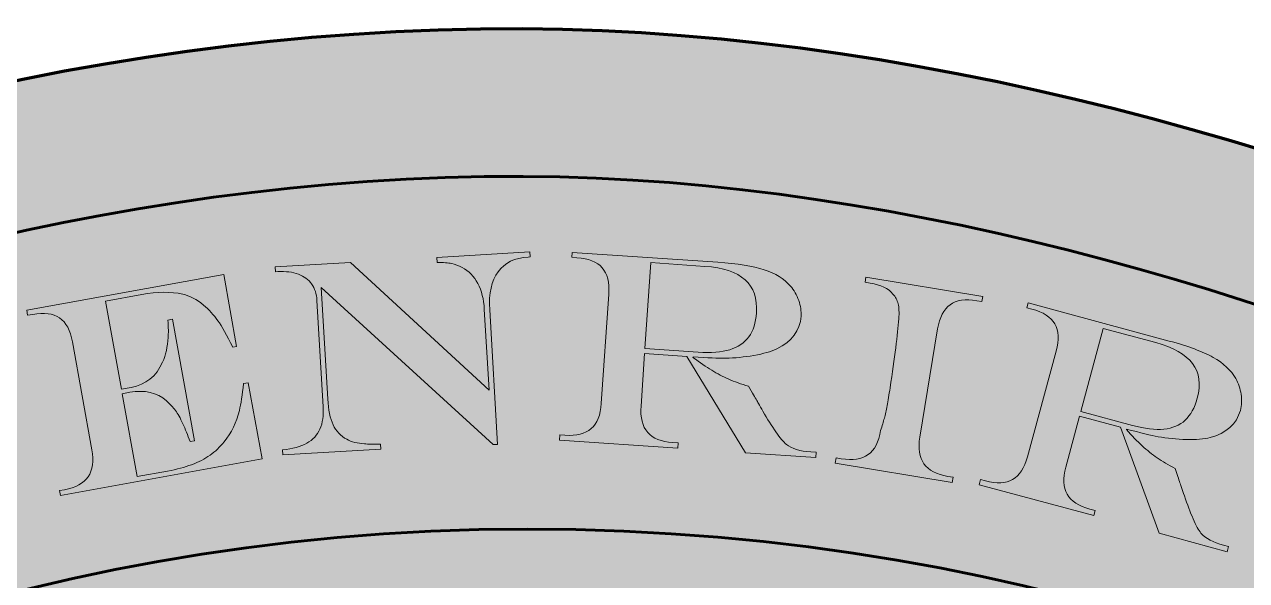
# Model space of a CAD drawing. Header units: millimetres. Extents: x 10.5 to 64.4, y 0.5 to 70.6.
# Drawn here: x 29.73 to 48.49, y 62.05 to 70.58 of the extents above; entities that cross this region are included whole.
import ezdxf

# ---------------------------------------------------------------- set-up
doc = ezdxf.new("R2010")
doc.units = ezdxf.units.MM

msp = doc.modelspace()

# ---------------------------------------------------------------- hatches: boundary and pattern name
at = {"true_color": 0x000000, "transparency": 33554687}
h = msp.add_hatch(color=18, dxfattribs=at)
edge = h.paths.add_edge_path(flags=0)
edge.add_spline(control_points=[(10.543, 58.849), (10.484, 62.163), (23.459, 70.58), (37.386, 70.516), (50.298, 70.457), (64.379, 62.173), (64.363, 58.849), (64.292, 43.515), (64.397, 43.399), (63.987, 27.611), (63.704, 16.727), (40.353, 0.499), (37.386, 0.889), (33.965, 1.338), (11.139, 14.306), (10.92, 29.116), (10.735, 41.574), (10.721, 48.941), (10.543, 58.849)], knot_values=[0, 0, 0, 0, 1, 1, 1, 2, 2, 2, 3, 3, 3, 4, 4, 4, 5, 5, 5, 6, 6, 6, 6], degree=3, periodic=1)
at = {"true_color": 0xffffff, "transparency": 33554687}
h = msp.add_hatch(color=7, dxfattribs=at)
edge = h.paths.add_edge_path(flags=0)
edge.add_spline(control_points=[(33.583, 66.862), (33.583, 66.862), (34.741, 66.93), (34.741, 66.93), (34.741, 66.93), (36.866, 64.971), (36.866, 64.971), (36.866, 64.971), (36.793, 66.213), (36.793, 66.213), (36.785, 66.364), (36.751, 66.495), (36.693, 66.606), (36.635, 66.716), (36.555, 66.798), (36.454, 66.851), (36.4, 66.881), (36.346, 66.902), (36.292, 66.912), (36.238, 66.923), (36.164, 66.929), (36.068, 66.93), (36.068, 66.93), (36.064, 67.007), (36.064, 67.007), (36.064, 67.007), (37.492, 67.09), (37.492, 67.09), (37.492, 67.09), (37.496, 67.014), (37.496, 67.014), (37.496, 67.014), (37.467, 67.012), (37.467, 67.012), (37.26, 67), (37.105, 66.925), (37.004, 66.786), (36.903, 66.648), (36.86, 66.453), (36.875, 66.201), (36.875, 66.201), (36.995, 64.139), (36.995, 64.139), (36.995, 64.139), (36.927, 64.136), (36.927, 64.136), (36.927, 64.136), (34.289, 66.547), (34.289, 66.547), (34.289, 66.547), (34.389, 64.834), (34.389, 64.834), (34.399, 64.668), (34.427, 64.536), (34.472, 64.439), (34.518, 64.341), (34.587, 64.267), (34.68, 64.216), (34.755, 64.176), (34.846, 64.153), (34.951, 64.147), (35.009, 64.14), (35.092, 64.138), (35.2, 64.14), (35.2, 64.14), (35.204, 64.064), (35.204, 64.064), (35.204, 64.064), (33.7, 63.976), (33.7, 63.976), (33.7, 63.976), (33.696, 64.053), (33.696, 64.053), (33.849, 64.07), (33.973, 64.104), (34.067, 64.156), (34.162, 64.208), (34.229, 64.28), (34.27, 64.374), (34.311, 64.467), (34.327, 64.582), (34.319, 64.716), (34.319, 64.716), (34.224, 66.347), (34.224, 66.347), (34.219, 66.447), (34.191, 66.531), (34.142, 66.599), (34.094, 66.666), (34.025, 66.716), (33.938, 66.749), (33.85, 66.782), (33.746, 66.795), (33.625, 66.788), (33.625, 66.788), (33.588, 66.786), (33.588, 66.786), (33.588, 66.786), (33.583, 66.862), (33.583, 66.862)], knot_values=[0, 0, 0, 0, 1, 1, 1, 2, 2, 2, 3, 3, 3, 4, 4, 4, 5, 5, 5, 6, 6, 6, 7, 7, 7, 8, 8, 8, 9, 9, 9, 10, 10, 10, 11, 11, 11, 12, 12, 12, 13, 13, 13, 14, 14, 14, 15, 15, 15, 16, 16, 16, 17, 17, 17, 18, 18, 18, 19, 19, 19, 20, 20, 20, 21, 21, 21, 22, 22, 22, 23, 23, 23, 24, 24, 24, 25, 25, 25, 26, 26, 26, 27, 27, 27, 28, 28, 28, 29, 29, 29, 30, 30, 30, 31, 31, 31, 32, 32, 32, 33, 33, 33, 33], degree=3, periodic=1)
h = msp.add_hatch(color=7, dxfattribs=at)
edge = h.paths.add_edge_path(flags=0)
edge.add_spline(control_points=[(39.9, 65.488), (39.9, 65.488), (39.252, 65.532), (39.252, 65.532), (39.252, 65.532), (39.198, 64.725), (39.198, 64.725), (39.186, 64.549), (39.22, 64.415), (39.301, 64.323), (39.382, 64.23), (39.51, 64.178), (39.686, 64.166), (39.686, 64.166), (39.771, 64.16), (39.771, 64.16), (39.771, 64.16), (39.765, 64.08), (39.765, 64.08), (39.765, 64.08), (37.946, 64.203), (37.946, 64.203), (37.946, 64.203), (37.952, 64.283), (37.952, 64.283), (37.952, 64.283), (38.03, 64.278), (38.03, 64.278), (38.207, 64.266), (38.342, 64.3), (38.434, 64.38), (38.525, 64.46), (38.577, 64.589), (38.589, 64.767), (38.589, 64.767), (38.703, 66.443), (38.703, 66.443), (38.715, 66.622), (38.681, 66.757), (38.602, 66.848), (38.522, 66.939), (38.393, 66.99), (38.214, 67.002), (38.214, 67.002), (38.136, 67.008), (38.136, 67.008), (38.136, 67.008), (38.141, 67.084), (38.141, 67.084), (38.141, 67.084), (40.375, 66.933), (40.375, 66.933), (40.677, 66.912), (40.915, 66.874), (41.088, 66.818), (41.261, 66.762), (41.395, 66.679), (41.492, 66.567), (41.547, 66.504), (41.589, 66.431), (41.619, 66.347), (41.648, 66.264), (41.66, 66.182), (41.655, 66.103), (41.64, 65.885), (41.516, 65.718), (41.281, 65.602), (41.194, 65.562), (41.077, 65.529), (40.931, 65.503), (40.784, 65.477), (40.638, 65.463), (40.495, 65.46), (40.385, 65.459), (40.22, 65.466), (39.997, 65.481), (39.997, 65.481), (39.996, 65.473), (39.996, 65.473), (40.101, 65.394), (40.197, 65.328), (40.283, 65.275), (40.369, 65.223), (40.457, 65.177), (40.545, 65.139), (40.634, 65.1), (40.735, 65.064), (40.849, 65.03), (40.849, 65.03), (40.91, 64.922), (40.91, 64.922), (40.951, 64.853), (40.981, 64.801), (41.001, 64.767), (41.021, 64.732), (41.044, 64.693), (41.07, 64.648), (41.139, 64.526), (41.205, 64.42), (41.269, 64.329), (41.332, 64.239), (41.386, 64.175), (41.429, 64.137), (41.514, 64.072), (41.64, 64.034), (41.806, 64.023), (41.806, 64.023), (41.887, 64.017), (41.887, 64.017), (41.887, 64.017), (41.881, 63.937), (41.881, 63.937), (41.881, 63.937), (40.8, 64.01), (40.8, 64.01), (40.8, 64.01), (39.9, 65.488), (39.9, 65.488)], knot_values=[0, 0, 0, 0, 1, 1, 1, 2, 2, 2, 3, 3, 3, 4, 4, 4, 5, 5, 5, 6, 6, 6, 7, 7, 7, 8, 8, 8, 9, 9, 9, 10, 10, 10, 11, 11, 11, 12, 12, 12, 13, 13, 13, 14, 14, 14, 15, 15, 15, 16, 16, 16, 17, 17, 17, 18, 18, 18, 19, 19, 19, 20, 20, 20, 21, 21, 21, 22, 22, 22, 23, 23, 23, 24, 24, 24, 25, 25, 25, 26, 26, 26, 27, 27, 27, 28, 28, 28, 29, 29, 29, 30, 30, 30, 31, 31, 31, 32, 32, 32, 33, 33, 33, 34, 34, 34, 35, 35, 35, 36, 36, 36, 37, 37, 37, 38, 38, 38, 39, 39, 39, 39], degree=3, periodic=1)
edge = h.paths.add_edge_path(flags=0)
edge.add_spline(control_points=[(39.257, 65.608), (39.257, 65.608), (40.078, 65.552), (40.078, 65.552), (40.272, 65.539), (40.433, 65.552), (40.56, 65.591), (40.688, 65.63), (40.786, 65.696), (40.854, 65.789), (40.921, 65.882), (40.96, 66.004), (40.971, 66.157), (41, 66.594), (40.737, 66.832), (40.18, 66.869), (40.18, 66.869), (39.347, 66.926), (39.347, 66.926), (39.347, 66.926), (39.257, 65.608), (39.257, 65.608)], knot_values=[0, 0, 0, 0, 1, 1, 1, 2, 2, 2, 3, 3, 3, 4, 4, 4, 5, 5, 5, 6, 6, 6, 7, 7, 7, 7], degree=3, periodic=1)
h = msp.add_hatch(color=7, dxfattribs=at)
edge = h.paths.add_edge_path(flags=0)
edge.add_spline(control_points=[(29.769, 66.195), (29.769, 66.195), (32.792, 66.742), (32.792, 66.742), (32.792, 66.742), (32.991, 65.642), (32.991, 65.642), (32.991, 65.642), (32.93, 65.631), (32.93, 65.631), (32.84, 65.813), (32.764, 65.948), (32.702, 66.036), (32.641, 66.124), (32.567, 66.204), (32.481, 66.276), (32.378, 66.363), (32.272, 66.418), (32.163, 66.444), (31.984, 66.483), (31.775, 66.48), (31.536, 66.437), (31.536, 66.437), (30.977, 66.336), (30.977, 66.336), (30.977, 66.336), (31.222, 64.985), (31.222, 64.985), (31.222, 64.985), (31.372, 65.013), (31.372, 65.013), (31.596, 65.053), (31.756, 65.182), (31.853, 65.398), (31.903, 65.509), (31.931, 65.636), (31.939, 65.779), (31.945, 65.84), (31.944, 65.929), (31.937, 66.045), (31.937, 66.045), (32.008, 66.058), (32.008, 66.058), (32.008, 66.058), (32.346, 64.195), (32.346, 64.195), (32.346, 64.195), (32.275, 64.182), (32.275, 64.182), (32.24, 64.28), (32.204, 64.371), (32.165, 64.456), (32.127, 64.54), (32.089, 64.608), (32.051, 64.659), (32.013, 64.709), (31.967, 64.758), (31.914, 64.806), (31.765, 64.934), (31.577, 64.978), (31.352, 64.937), (31.352, 64.937), (31.234, 64.916), (31.234, 64.916), (31.234, 64.916), (31.465, 63.645), (31.465, 63.645), (31.465, 63.645), (31.932, 63.73), (31.932, 63.73), (32.071, 63.755), (32.193, 63.787), (32.3, 63.827), (32.407, 63.866), (32.501, 63.915), (32.582, 63.972), (32.662, 64.03), (32.735, 64.098), (32.801, 64.179), (32.913, 64.316), (32.991, 64.475), (33.033, 64.656), (33.058, 64.76), (33.079, 64.898), (33.095, 65.07), (33.095, 65.07), (33.17, 65.084), (33.17, 65.084), (33.17, 65.084), (33.382, 63.915), (33.382, 63.915), (33.382, 63.915), (30.288, 63.354), (30.288, 63.354), (30.288, 63.354), (30.271, 63.429), (30.271, 63.429), (30.271, 63.429), (30.348, 63.443), (30.348, 63.443), (30.692, 63.505), (30.833, 63.71), (30.77, 64.057), (30.77, 64.057), (30.471, 65.71), (30.471, 65.71), (30.439, 65.887), (30.373, 66.009), (30.274, 66.078), (30.174, 66.147), (30.037, 66.165), (29.86, 66.133), (29.86, 66.133), (29.783, 66.119), (29.783, 66.119), (29.783, 66.119), (29.769, 66.195), (29.769, 66.195)], knot_values=[0, 0, 0, 0, 1, 1, 1, 2, 2, 2, 3, 3, 3, 4, 4, 4, 5, 5, 5, 6, 6, 6, 7, 7, 7, 8, 8, 8, 9, 9, 9, 10, 10, 10, 11, 11, 11, 12, 12, 12, 13, 13, 13, 14, 14, 14, 15, 15, 15, 16, 16, 16, 17, 17, 17, 18, 18, 18, 19, 19, 19, 20, 20, 20, 21, 21, 21, 22, 22, 22, 23, 23, 23, 24, 24, 24, 25, 25, 25, 26, 26, 26, 27, 27, 27, 28, 28, 28, 29, 29, 29, 30, 30, 30, 31, 31, 31, 32, 32, 32, 33, 33, 33, 34, 34, 34, 35, 35, 35, 36, 36, 36, 37, 37, 37, 38, 38, 38, 39, 39, 39, 39], degree=3, periodic=1)
h = msp.add_hatch(color=7, dxfattribs=at)
edge = h.paths.add_edge_path(flags=0)
edge.add_spline(control_points=[(42.193, 63.931), (42.193, 63.931), (42.273, 63.918), (42.273, 63.918), (42.448, 63.889), (42.585, 63.91), (42.684, 63.981), (42.783, 64.052), (42.847, 64.175), (42.876, 64.351), (42.899, 64.422), (42.918, 64.486), (42.934, 64.541), (42.949, 64.596), (42.964, 64.66), (42.977, 64.733), (42.99, 64.806), (43.005, 64.897), (43.022, 65.007), (43.093, 65.473), (43.138, 65.826), (43.155, 66.064), (43.162, 66.161), (43.159, 66.238), (43.145, 66.294), (43.132, 66.351), (43.105, 66.401), (43.066, 66.443), (42.997, 66.529), (42.88, 66.585), (42.717, 66.612), (42.717, 66.612), (42.637, 66.625), (42.637, 66.625), (42.637, 66.625), (42.65, 66.701), (42.65, 66.701), (42.65, 66.701), (44.445, 66.405), (44.445, 66.405), (44.445, 66.405), (44.432, 66.329), (44.432, 66.329), (44.432, 66.329), (44.353, 66.342), (44.353, 66.342), (44.177, 66.371), (44.04, 66.351), (43.942, 66.28), (43.844, 66.21), (43.78, 66.086), (43.751, 65.909), (43.751, 65.909), (43.478, 64.251), (43.478, 64.251), (43.449, 64.076), (43.47, 63.939), (43.541, 63.84), (43.612, 63.741), (43.735, 63.677), (43.909, 63.648), (43.909, 63.648), (43.988, 63.635), (43.988, 63.635), (43.988, 63.635), (43.975, 63.556), (43.975, 63.556), (43.975, 63.556), (42.18, 63.851), (42.18, 63.851), (42.18, 63.851), (42.193, 63.931), (42.193, 63.931)], knot_values=[0, 0, 0, 0, 1, 1, 1, 2, 2, 2, 3, 3, 3, 4, 4, 4, 5, 5, 5, 6, 6, 6, 7, 7, 7, 8, 8, 8, 9, 9, 9, 10, 10, 10, 11, 11, 11, 12, 12, 12, 13, 13, 13, 14, 14, 14, 15, 15, 15, 16, 16, 16, 17, 17, 17, 18, 18, 18, 19, 19, 19, 20, 20, 20, 21, 21, 21, 22, 22, 22, 23, 23, 23, 24, 24, 24, 24], degree=3, periodic=1)
h = msp.add_hatch(color=7, dxfattribs=at)
edge = h.paths.add_edge_path(flags=0)
edge.add_spline(control_points=[(46.557, 64.4), (46.557, 64.4), (45.93, 64.569), (45.93, 64.569), (45.93, 64.569), (45.719, 63.789), (45.719, 63.789), (45.673, 63.618), (45.681, 63.48), (45.742, 63.374), (45.803, 63.267), (45.919, 63.191), (46.089, 63.145), (46.089, 63.145), (46.171, 63.123), (46.171, 63.123), (46.171, 63.123), (46.15, 63.045), (46.15, 63.045), (46.15, 63.045), (44.39, 63.52), (44.39, 63.52), (44.39, 63.52), (44.411, 63.598), (44.411, 63.598), (44.411, 63.598), (44.487, 63.578), (44.487, 63.578), (44.658, 63.531), (44.797, 63.539), (44.903, 63.599), (45.008, 63.66), (45.084, 63.776), (45.131, 63.948), (45.131, 63.948), (45.569, 65.57), (45.569, 65.57), (45.616, 65.743), (45.609, 65.882), (45.549, 65.987), (45.488, 66.091), (45.372, 66.167), (45.199, 66.214), (45.199, 66.214), (45.123, 66.234), (45.123, 66.234), (45.123, 66.234), (45.143, 66.308), (45.143, 66.308), (45.143, 66.308), (47.304, 65.724), (47.304, 65.724), (47.597, 65.645), (47.823, 65.561), (47.981, 65.473), (48.14, 65.384), (48.256, 65.276), (48.328, 65.148), (48.37, 65.075), (48.397, 64.995), (48.41, 64.908), (48.423, 64.82), (48.419, 64.737), (48.398, 64.66), (48.341, 64.45), (48.186, 64.311), (47.934, 64.242), (47.841, 64.22), (47.72, 64.21), (47.57, 64.214), (47.421, 64.217), (47.276, 64.231), (47.135, 64.256), (47.027, 64.277), (46.866, 64.316), (46.65, 64.374), (46.65, 64.374), (46.648, 64.366), (46.648, 64.366), (46.736, 64.268), (46.817, 64.185), (46.891, 64.117), (46.965, 64.048), (47.042, 63.986), (47.122, 63.931), (47.201, 63.876), (47.293, 63.821), (47.398, 63.766), (47.398, 63.766), (47.437, 63.648), (47.437, 63.648), (47.464, 63.572), (47.483, 63.516), (47.496, 63.478), (47.509, 63.44), (47.523, 63.397), (47.54, 63.348), (47.584, 63.215), (47.628, 63.098), (47.673, 62.996), (47.718, 62.895), (47.758, 62.822), (47.793, 62.777), (47.864, 62.696), (47.98, 62.634), (48.141, 62.591), (48.141, 62.591), (48.218, 62.57), (48.218, 62.57), (48.218, 62.57), (48.197, 62.492), (48.197, 62.492), (48.197, 62.492), (47.152, 62.774), (47.152, 62.774), (47.152, 62.774), (46.557, 64.4), (46.557, 64.4)], knot_values=[0, 0, 0, 0, 1, 1, 1, 2, 2, 2, 3, 3, 3, 4, 4, 4, 5, 5, 5, 6, 6, 6, 7, 7, 7, 8, 8, 8, 9, 9, 9, 10, 10, 10, 11, 11, 11, 12, 12, 12, 13, 13, 13, 14, 14, 14, 15, 15, 15, 16, 16, 16, 17, 17, 17, 18, 18, 18, 19, 19, 19, 20, 20, 20, 21, 21, 21, 22, 22, 22, 23, 23, 23, 24, 24, 24, 25, 25, 25, 26, 26, 26, 27, 27, 27, 28, 28, 28, 29, 29, 29, 30, 30, 30, 31, 31, 31, 32, 32, 32, 33, 33, 33, 34, 34, 34, 35, 35, 35, 36, 36, 36, 37, 37, 37, 38, 38, 38, 39, 39, 39, 39], degree=3, periodic=1)
edge = h.paths.add_edge_path(flags=0)
edge.add_spline(control_points=[(45.95, 64.643), (45.95, 64.643), (46.744, 64.428), (46.744, 64.428), (46.932, 64.378), (47.092, 64.359), (47.225, 64.372), (47.358, 64.386), (47.466, 64.431), (47.551, 64.509), (47.635, 64.587), (47.697, 64.7), (47.737, 64.847), (47.852, 65.27), (47.639, 65.555), (47.101, 65.7), (47.101, 65.7), (46.294, 65.918), (46.294, 65.918), (46.294, 65.918), (45.95, 64.643), (45.95, 64.643)], knot_values=[0, 0, 0, 0, 1, 1, 1, 2, 2, 2, 3, 3, 3, 4, 4, 4, 5, 5, 5, 6, 6, 6, 7, 7, 7, 7], degree=3, periodic=1)

# ---------------------------------------------------------------- linework, layer by layer
at = {"color": 7, "linetype": 'Continuous', "lineweight": 158, "true_color": 0xffffff}
msp.add_open_spline([(10.543, 58.849), (10.721, 48.941), (10.735, 41.574), (10.92, 29.116), (11.139, 14.306), (33.965, 1.338), (37.386, 0.889), (40.353, 0.499), (63.704, 16.727), (63.987, 27.611), (64.397, 43.399), (64.292, 43.515), (64.363, 58.849), (64.379, 62.173), (50.298, 70.457), (37.386, 70.516), (23.459, 70.58), (10.484, 62.163), (10.543, 58.849)], degree=3, knots=[0, 0, 0, 0, 1, 1, 1, 2, 2, 2, 3, 3, 3, 4, 4, 4, 5, 5, 5, 6, 6, 6, 6], dxfattribs=at)
at = {"color": 7, "linetype": 'Continuous', "lineweight": 60, "true_color": 0xffffff}
for points, knots in [([(12.637, 57.49), (12.801, 48.353), (12.814, 41.56), (12.984, 30.071), (13.187, 16.413), (34.237, 4.454), (37.391, 4.04), (40.128, 3.681), (61.661, 18.646), (61.922, 28.683), (62.3, 43.242), (62.203, 43.349), (62.269, 57.49), (62.283, 60.556), (49.299, 68.195), (37.391, 68.249), (24.548, 68.308), (12.582, 60.546), (12.637, 57.49)], [0, 0, 0, 0, 1, 1, 1, 2, 2, 2, 3, 3, 3, 4, 4, 4, 5, 5, 5, 6, 6, 6, 6]), ([(12.732, 51.305), (12.732, 51.305), (21.414, 62.834), (37.453, 62.839), (53.493, 62.843), (62.269, 51.742), (62.269, 51.742)], [0, 0, 0, 0, 1, 1, 1, 2, 2, 2, 2])]:
    msp.add_open_spline(points, degree=3, knots=knots, dxfattribs=at)
at = {"color": 7, "linetype": 'Continuous', "lineweight": 9, "true_color": 0xffffff}
for points, knots in [([(33.583, 66.862), (33.583, 66.862), (34.741, 66.93), (34.741, 66.93), (34.741, 66.93), (36.866, 64.971), (36.866, 64.971), (36.866, 64.971), (36.793, 66.213), (36.793, 66.213), (36.785, 66.364), (36.751, 66.495), (36.693, 66.606), (36.635, 66.716), (36.555, 66.798), (36.454, 66.851), (36.4, 66.881), (36.346, 66.902), (36.292, 66.912), (36.238, 66.923), (36.164, 66.929), (36.068, 66.93), (36.068, 66.93), (36.064, 67.007), (36.064, 67.007), (36.064, 67.007), (37.492, 67.09), (37.492, 67.09), (37.492, 67.09), (37.496, 67.014), (37.496, 67.014), (37.496, 67.014), (37.467, 67.012), (37.467, 67.012), (37.26, 67), (37.105, 66.925), (37.004, 66.786), (36.903, 66.648), (36.86, 66.453), (36.875, 66.201), (36.875, 66.201), (36.995, 64.139), (36.995, 64.139), (36.995, 64.139), (36.927, 64.136), (36.927, 64.136), (36.927, 64.136), (34.289, 66.547), (34.289, 66.547), (34.289, 66.547), (34.389, 64.834), (34.389, 64.834), (34.399, 64.668), (34.427, 64.536), (34.472, 64.439), (34.518, 64.341), (34.587, 64.267), (34.68, 64.216), (34.755, 64.176), (34.846, 64.153), (34.951, 64.147), (35.009, 64.14), (35.092, 64.138), (35.2, 64.14), (35.2, 64.14), (35.204, 64.064), (35.204, 64.064), (35.204, 64.064), (33.7, 63.976), (33.7, 63.976), (33.7, 63.976), (33.696, 64.053), (33.696, 64.053), (33.849, 64.07), (33.973, 64.104), (34.067, 64.156), (34.162, 64.208), (34.229, 64.28), (34.27, 64.374), (34.311, 64.467), (34.327, 64.582), (34.319, 64.716), (34.319, 64.716), (34.224, 66.347), (34.224, 66.347), (34.219, 66.447), (34.191, 66.531), (34.142, 66.599), (34.094, 66.666), (34.025, 66.716), (33.938, 66.749), (33.85, 66.782), (33.746, 66.795), (33.625, 66.788), (33.625, 66.788), (33.588, 66.786), (33.588, 66.786), (33.588, 66.786), (33.583, 66.862), (33.583, 66.862)], [0, 0, 0, 0, 1, 1, 1, 2, 2, 2, 3, 3, 3, 4, 4, 4, 5, 5, 5, 6, 6, 6, 7, 7, 7, 8, 8, 8, 9, 9, 9, 10, 10, 10, 11, 11, 11, 12, 12, 12, 13, 13, 13, 14, 14, 14, 15, 15, 15, 16, 16, 16, 17, 17, 17, 18, 18, 18, 19, 19, 19, 20, 20, 20, 21, 21, 21, 22, 22, 22, 23, 23, 23, 24, 24, 24, 25, 25, 25, 26, 26, 26, 27, 27, 27, 28, 28, 28, 29, 29, 29, 30, 30, 30, 31, 31, 31, 32, 32, 32, 33, 33, 33, 33]), ([(39.9, 65.488), (39.9, 65.488), (39.252, 65.532), (39.252, 65.532), (39.252, 65.532), (39.198, 64.725), (39.198, 64.725), (39.186, 64.549), (39.22, 64.415), (39.301, 64.323), (39.382, 64.23), (39.51, 64.178), (39.686, 64.166), (39.686, 64.166), (39.771, 64.16), (39.771, 64.16), (39.771, 64.16), (39.765, 64.08), (39.765, 64.08), (39.765, 64.08), (37.946, 64.203), (37.946, 64.203), (37.946, 64.203), (37.952, 64.283), (37.952, 64.283), (37.952, 64.283), (38.03, 64.278), (38.03, 64.278), (38.207, 64.266), (38.342, 64.3), (38.434, 64.38), (38.525, 64.46), (38.577, 64.589), (38.589, 64.767), (38.589, 64.767), (38.703, 66.443), (38.703, 66.443), (38.715, 66.622), (38.681, 66.757), (38.602, 66.848), (38.522, 66.939), (38.393, 66.99), (38.214, 67.002), (38.214, 67.002), (38.136, 67.008), (38.136, 67.008), (38.136, 67.008), (38.141, 67.084), (38.141, 67.084), (38.141, 67.084), (40.375, 66.933), (40.375, 66.933), (40.677, 66.912), (40.915, 66.874), (41.088, 66.818), (41.261, 66.762), (41.395, 66.679), (41.492, 66.567), (41.547, 66.504), (41.589, 66.431), (41.619, 66.347), (41.648, 66.264), (41.66, 66.182), (41.655, 66.103), (41.64, 65.885), (41.516, 65.718), (41.281, 65.602), (41.194, 65.562), (41.077, 65.529), (40.931, 65.503), (40.784, 65.477), (40.638, 65.463), (40.495, 65.46), (40.385, 65.459), (40.22, 65.466), (39.997, 65.481), (39.997, 65.481), (39.996, 65.473), (39.996, 65.473), (40.101, 65.394), (40.197, 65.328), (40.283, 65.275), (40.369, 65.223), (40.457, 65.177), (40.545, 65.139), (40.634, 65.1), (40.735, 65.064), (40.849, 65.03), (40.849, 65.03), (40.91, 64.922), (40.91, 64.922), (40.951, 64.853), (40.981, 64.801), (41.001, 64.767), (41.021, 64.732), (41.044, 64.693), (41.07, 64.648), (41.139, 64.526), (41.205, 64.42), (41.269, 64.329), (41.332, 64.239), (41.386, 64.175), (41.429, 64.137), (41.514, 64.072), (41.64, 64.034), (41.806, 64.023), (41.806, 64.023), (41.887, 64.017), (41.887, 64.017), (41.887, 64.017), (41.881, 63.937), (41.881, 63.937), (41.881, 63.937), (40.8, 64.01), (40.8, 64.01), (40.8, 64.01), (39.9, 65.488), (39.9, 65.488)], [0, 0, 0, 0, 1, 1, 1, 2, 2, 2, 3, 3, 3, 4, 4, 4, 5, 5, 5, 6, 6, 6, 7, 7, 7, 8, 8, 8, 9, 9, 9, 10, 10, 10, 11, 11, 11, 12, 12, 12, 13, 13, 13, 14, 14, 14, 15, 15, 15, 16, 16, 16, 17, 17, 17, 18, 18, 18, 19, 19, 19, 20, 20, 20, 21, 21, 21, 22, 22, 22, 23, 23, 23, 24, 24, 24, 25, 25, 25, 26, 26, 26, 27, 27, 27, 28, 28, 28, 29, 29, 29, 30, 30, 30, 31, 31, 31, 32, 32, 32, 33, 33, 33, 34, 34, 34, 35, 35, 35, 36, 36, 36, 37, 37, 37, 38, 38, 38, 39, 39, 39, 39]), ([(39.257, 65.608), (39.257, 65.608), (40.078, 65.552), (40.078, 65.552), (40.272, 65.539), (40.433, 65.552), (40.56, 65.591), (40.688, 65.63), (40.786, 65.696), (40.854, 65.789), (40.921, 65.882), (40.96, 66.004), (40.971, 66.157), (41, 66.594), (40.737, 66.832), (40.18, 66.869), (40.18, 66.869), (39.347, 66.926), (39.347, 66.926), (39.347, 66.926), (39.257, 65.608), (39.257, 65.608)], [0, 0, 0, 0, 1, 1, 1, 2, 2, 2, 3, 3, 3, 4, 4, 4, 5, 5, 5, 6, 6, 6, 7, 7, 7, 7]), ([(29.769, 66.195), (29.769, 66.195), (32.792, 66.742), (32.792, 66.742), (32.792, 66.742), (32.991, 65.642), (32.991, 65.642), (32.991, 65.642), (32.93, 65.631), (32.93, 65.631), (32.84, 65.813), (32.764, 65.948), (32.702, 66.036), (32.641, 66.124), (32.567, 66.204), (32.481, 66.276), (32.378, 66.363), (32.272, 66.418), (32.163, 66.444), (31.984, 66.483), (31.775, 66.48), (31.536, 66.437), (31.536, 66.437), (30.977, 66.336), (30.977, 66.336), (30.977, 66.336), (31.222, 64.985), (31.222, 64.985), (31.222, 64.985), (31.372, 65.013), (31.372, 65.013), (31.596, 65.053), (31.756, 65.182), (31.853, 65.398), (31.903, 65.509), (31.931, 65.636), (31.939, 65.779), (31.945, 65.84), (31.944, 65.929), (31.937, 66.045), (31.937, 66.045), (32.008, 66.058), (32.008, 66.058), (32.008, 66.058), (32.346, 64.195), (32.346, 64.195), (32.346, 64.195), (32.275, 64.182), (32.275, 64.182), (32.24, 64.28), (32.204, 64.371), (32.165, 64.456), (32.127, 64.54), (32.089, 64.608), (32.051, 64.659), (32.013, 64.709), (31.967, 64.758), (31.914, 64.806), (31.765, 64.934), (31.577, 64.978), (31.352, 64.937), (31.352, 64.937), (31.234, 64.916), (31.234, 64.916), (31.234, 64.916), (31.465, 63.645), (31.465, 63.645), (31.465, 63.645), (31.932, 63.73), (31.932, 63.73), (32.071, 63.755), (32.193, 63.787), (32.3, 63.827), (32.407, 63.866), (32.501, 63.915), (32.582, 63.972), (32.662, 64.03), (32.735, 64.098), (32.801, 64.179), (32.913, 64.316), (32.991, 64.475), (33.033, 64.656), (33.058, 64.76), (33.079, 64.898), (33.095, 65.07), (33.095, 65.07), (33.17, 65.084), (33.17, 65.084), (33.17, 65.084), (33.382, 63.915), (33.382, 63.915), (33.382, 63.915), (30.288, 63.354), (30.288, 63.354), (30.288, 63.354), (30.271, 63.429), (30.271, 63.429), (30.271, 63.429), (30.348, 63.443), (30.348, 63.443), (30.692, 63.505), (30.833, 63.71), (30.77, 64.057), (30.77, 64.057), (30.471, 65.71), (30.471, 65.71), (30.439, 65.887), (30.373, 66.009), (30.274, 66.078), (30.174, 66.147), (30.037, 66.165), (29.86, 66.133), (29.86, 66.133), (29.783, 66.119), (29.783, 66.119), (29.783, 66.119), (29.769, 66.195), (29.769, 66.195)], [0, 0, 0, 0, 1, 1, 1, 2, 2, 2, 3, 3, 3, 4, 4, 4, 5, 5, 5, 6, 6, 6, 7, 7, 7, 8, 8, 8, 9, 9, 9, 10, 10, 10, 11, 11, 11, 12, 12, 12, 13, 13, 13, 14, 14, 14, 15, 15, 15, 16, 16, 16, 17, 17, 17, 18, 18, 18, 19, 19, 19, 20, 20, 20, 21, 21, 21, 22, 22, 22, 23, 23, 23, 24, 24, 24, 25, 25, 25, 26, 26, 26, 27, 27, 27, 28, 28, 28, 29, 29, 29, 30, 30, 30, 31, 31, 31, 32, 32, 32, 33, 33, 33, 34, 34, 34, 35, 35, 35, 36, 36, 36, 37, 37, 37, 38, 38, 38, 39, 39, 39, 39]), ([(42.193, 63.931), (42.193, 63.931), (42.273, 63.918), (42.273, 63.918), (42.448, 63.889), (42.585, 63.91), (42.684, 63.981), (42.783, 64.052), (42.847, 64.175), (42.876, 64.351), (42.899, 64.422), (42.918, 64.486), (42.934, 64.541), (42.949, 64.596), (42.964, 64.66), (42.977, 64.733), (42.99, 64.806), (43.005, 64.897), (43.022, 65.007), (43.093, 65.473), (43.138, 65.826), (43.155, 66.064), (43.162, 66.161), (43.159, 66.238), (43.145, 66.294), (43.132, 66.351), (43.105, 66.401), (43.066, 66.443), (42.997, 66.529), (42.88, 66.585), (42.717, 66.612), (42.717, 66.612), (42.637, 66.625), (42.637, 66.625), (42.637, 66.625), (42.65, 66.701), (42.65, 66.701), (42.65, 66.701), (44.445, 66.405), (44.445, 66.405), (44.445, 66.405), (44.432, 66.329), (44.432, 66.329), (44.432, 66.329), (44.353, 66.342), (44.353, 66.342), (44.177, 66.371), (44.04, 66.351), (43.942, 66.28), (43.844, 66.21), (43.78, 66.086), (43.751, 65.909), (43.751, 65.909), (43.478, 64.251), (43.478, 64.251), (43.449, 64.076), (43.47, 63.939), (43.541, 63.84), (43.612, 63.741), (43.735, 63.677), (43.909, 63.648), (43.909, 63.648), (43.988, 63.635), (43.988, 63.635), (43.988, 63.635), (43.975, 63.556), (43.975, 63.556), (43.975, 63.556), (42.18, 63.851), (42.18, 63.851), (42.18, 63.851), (42.193, 63.931), (42.193, 63.931)], [0, 0, 0, 0, 1, 1, 1, 2, 2, 2, 3, 3, 3, 4, 4, 4, 5, 5, 5, 6, 6, 6, 7, 7, 7, 8, 8, 8, 9, 9, 9, 10, 10, 10, 11, 11, 11, 12, 12, 12, 13, 13, 13, 14, 14, 14, 15, 15, 15, 16, 16, 16, 17, 17, 17, 18, 18, 18, 19, 19, 19, 20, 20, 20, 21, 21, 21, 22, 22, 22, 23, 23, 23, 24, 24, 24, 24]), ([(46.557, 64.4), (46.557, 64.4), (45.93, 64.569), (45.93, 64.569), (45.93, 64.569), (45.719, 63.789), (45.719, 63.789), (45.673, 63.618), (45.681, 63.48), (45.742, 63.374), (45.803, 63.267), (45.919, 63.191), (46.089, 63.145), (46.089, 63.145), (46.171, 63.123), (46.171, 63.123), (46.171, 63.123), (46.15, 63.045), (46.15, 63.045), (46.15, 63.045), (44.39, 63.52), (44.39, 63.52), (44.39, 63.52), (44.411, 63.598), (44.411, 63.598), (44.411, 63.598), (44.487, 63.578), (44.487, 63.578), (44.658, 63.531), (44.797, 63.539), (44.903, 63.599), (45.008, 63.66), (45.084, 63.776), (45.131, 63.948), (45.131, 63.948), (45.569, 65.57), (45.569, 65.57), (45.616, 65.743), (45.609, 65.882), (45.549, 65.987), (45.488, 66.091), (45.372, 66.167), (45.199, 66.214), (45.199, 66.214), (45.123, 66.234), (45.123, 66.234), (45.123, 66.234), (45.143, 66.308), (45.143, 66.308), (45.143, 66.308), (47.304, 65.724), (47.304, 65.724), (47.597, 65.645), (47.823, 65.561), (47.981, 65.473), (48.14, 65.384), (48.256, 65.276), (48.328, 65.148), (48.37, 65.075), (48.397, 64.995), (48.41, 64.908), (48.423, 64.82), (48.419, 64.737), (48.398, 64.66), (48.341, 64.45), (48.186, 64.311), (47.934, 64.242), (47.841, 64.22), (47.72, 64.21), (47.57, 64.214), (47.421, 64.217), (47.276, 64.231), (47.135, 64.256), (47.027, 64.277), (46.866, 64.316), (46.65, 64.374), (46.65, 64.374), (46.648, 64.366), (46.648, 64.366), (46.736, 64.268), (46.817, 64.185), (46.891, 64.117), (46.965, 64.048), (47.042, 63.986), (47.122, 63.931), (47.201, 63.876), (47.293, 63.821), (47.398, 63.766), (47.398, 63.766), (47.437, 63.648), (47.437, 63.648), (47.464, 63.572), (47.483, 63.516), (47.496, 63.478), (47.509, 63.44), (47.523, 63.397), (47.54, 63.348), (47.584, 63.215), (47.628, 63.098), (47.673, 62.996), (47.718, 62.895), (47.758, 62.822), (47.793, 62.777), (47.864, 62.696), (47.98, 62.634), (48.141, 62.591), (48.141, 62.591), (48.218, 62.57), (48.218, 62.57), (48.218, 62.57), (48.197, 62.492), (48.197, 62.492), (48.197, 62.492), (47.152, 62.774), (47.152, 62.774), (47.152, 62.774), (46.557, 64.4), (46.557, 64.4)], [0, 0, 0, 0, 1, 1, 1, 2, 2, 2, 3, 3, 3, 4, 4, 4, 5, 5, 5, 6, 6, 6, 7, 7, 7, 8, 8, 8, 9, 9, 9, 10, 10, 10, 11, 11, 11, 12, 12, 12, 13, 13, 13, 14, 14, 14, 15, 15, 15, 16, 16, 16, 17, 17, 17, 18, 18, 18, 19, 19, 19, 20, 20, 20, 21, 21, 21, 22, 22, 22, 23, 23, 23, 24, 24, 24, 25, 25, 25, 26, 26, 26, 27, 27, 27, 28, 28, 28, 29, 29, 29, 30, 30, 30, 31, 31, 31, 32, 32, 32, 33, 33, 33, 34, 34, 34, 35, 35, 35, 36, 36, 36, 37, 37, 37, 38, 38, 38, 39, 39, 39, 39]), ([(45.95, 64.643), (45.95, 64.643), (46.744, 64.428), (46.744, 64.428), (46.932, 64.378), (47.092, 64.359), (47.225, 64.372), (47.358, 64.386), (47.466, 64.431), (47.551, 64.509), (47.635, 64.587), (47.697, 64.7), (47.737, 64.847), (47.852, 65.27), (47.639, 65.555), (47.101, 65.7), (47.101, 65.7), (46.294, 65.918), (46.294, 65.918), (46.294, 65.918), (45.95, 64.643), (45.95, 64.643)], [0, 0, 0, 0, 1, 1, 1, 2, 2, 2, 3, 3, 3, 4, 4, 4, 5, 5, 5, 6, 6, 6, 7, 7, 7, 7])]:
    msp.add_open_spline(points, degree=3, knots=knots, dxfattribs=at)

doc.saveas('drawing.dxf')
